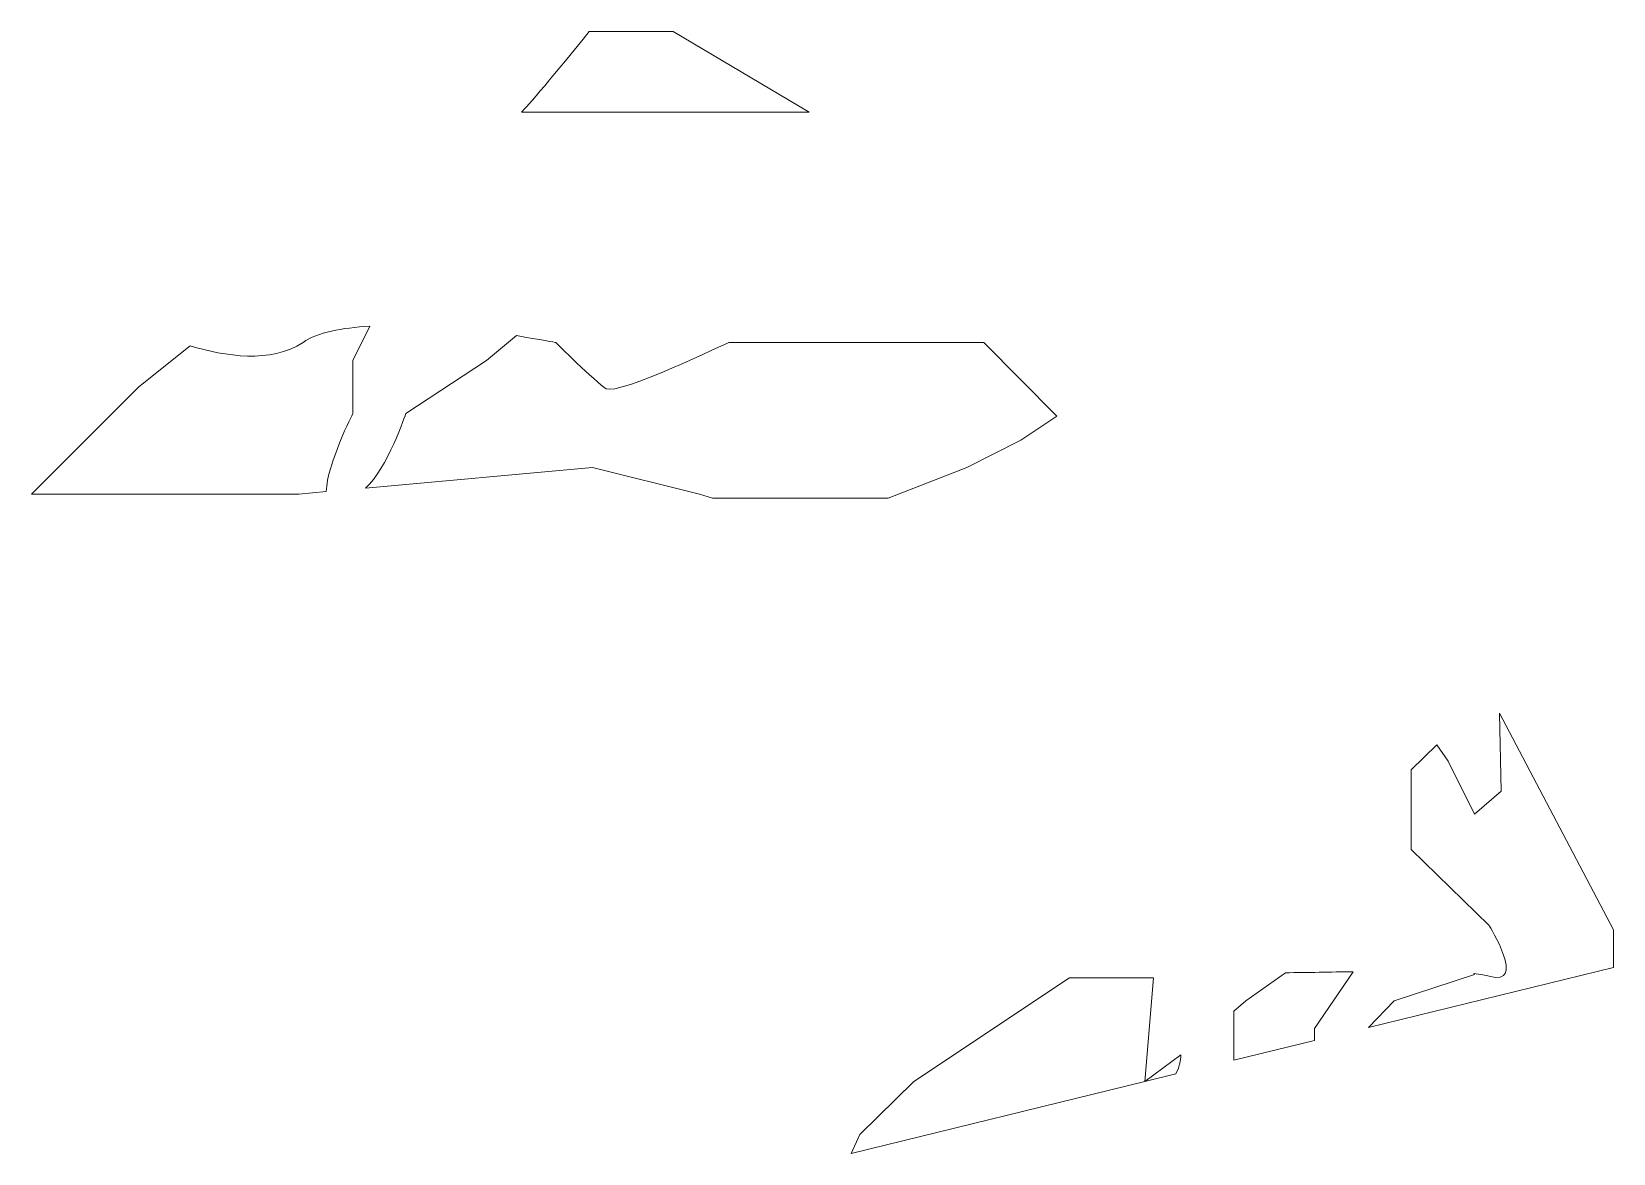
# Model space of a CAD drawing. Extents: x -2 to 9008, y -1000 to 0.
# Drawn here: x 3014.75 to 3033.22, y -675.21 to -662.11 of the extents above; entities that cross this region are included whole.
import ezdxf

# ---------------------------------------------------------------- set-up
doc = ezdxf.new("R2010")
doc.units = 0
doc.header["$MEASUREMENT"] = 0
doc.layers.add('Layer 1', color=7, linetype='Continuous')

# ---------------------------------------------------------------- blocks, each defined once
blk = doc.blocks.new('block 6')
at = {"layer": 'Layer 1', "lineweight": 0}
for points, knots in [([(3020.47, -663.05), (3020.52, -663.01), (3020.88, -662.58), (3021.26, -662.11), (3021.26, -662.11), (3022.24, -662.11), (3022.24, -662.11), (3022.24, -662.11), (3023.83, -663.05), (3023.83, -663.05), (3023.83, -663.05), (3020.47, -663.05), (3020.47, -663.05)], [0, 0, 0, 0, 1, 1, 1, 2, 2, 2, 3, 3, 3, 4, 4, 4, 4]), ([(3018.5, -665.95), (3018.5, -665.95), (3018.5, -666.57), (3018.5, -666.57), (3018.5, -666.57), (3018.2, -667.16), (3018.19, -667.48), (3018.19, -667.48), (3017.87, -667.51), (3017.87, -667.51), (3017.87, -667.51), (3014.75, -667.51), (3014.75, -667.51), (3014.75, -667.51), (3016, -666.26), (3016, -666.26), (3016, -666.26), (3016.6, -665.78), (3016.6, -665.78), (3017.01, -665.9), (3017.54, -665.99), (3017.92, -665.74), (3018.09, -665.62), (3018.37, -665.57), (3018.7, -665.55), (3018.7, -665.55), (3018.5, -665.95), (3018.5, -665.95)], [0, 0, 0, 0, 1, 1, 1, 2, 2, 2, 3, 3, 3, 4, 4, 4, 5, 5, 5, 6, 6, 6, 7, 7, 7, 8, 8, 8, 9, 9, 9, 9]), ([(3019.12, -666.57), (3019.12, -666.57), (3020.06, -665.95), (3020.06, -665.95), (3020.06, -665.95), (3020.41, -665.66), (3020.41, -665.66), (3020.69, -665.71), (3020.87, -665.74), (3020.87, -665.74), (3020.87, -665.74), (3021.33, -666.2), (3021.46, -666.28), (3021.6, -666.36), (3022.89, -665.74), (3022.89, -665.74), (3022.89, -665.74), (3025.87, -665.74), (3025.87, -665.74), (3025.87, -665.74), (3026.72, -666.6), (3026.72, -666.6), (3026.72, -666.6), (3026.3, -666.88), (3026.3, -666.88), (3026.3, -666.88), (3025.67, -667.2), (3025.67, -667.2), (3025.67, -667.2), (3024.75, -667.56), (3024.75, -667.56), (3024.75, -667.56), (3022.7, -667.56), (3022.7, -667.56), (3022.7, -667.56), (3022.55, -667.51), (3022.55, -667.51), (3022.55, -667.51), (3021.3, -667.2), (3021.3, -667.2), (3021.3, -667.2), (3018.65, -667.44), (3018.65, -667.44), (3018.9, -667.22), (3019.12, -666.57), (3019.12, -666.57)], [0, 0, 0, 0, 1, 1, 1, 2, 2, 2, 3, 3, 3, 4, 4, 4, 5, 5, 5, 6, 6, 6, 7, 7, 7, 8, 8, 8, 9, 9, 9, 10, 10, 10, 11, 11, 11, 12, 12, 12, 13, 13, 13, 14, 14, 14, 15, 15, 15, 15]), ([(3031.59, -673.11), (3031.67, -673.12), (3031.73, -673.13), (3031.77, -673.14), (3032.22, -673.27), (3031.77, -672.55), (3031.77, -672.55), (3031.77, -672.55), (3030.86, -671.66), (3030.86, -671.66), (3030.86, -671.66), (3030.86, -670.73), (3030.86, -670.73), (3030.86, -670.73), (3031.16, -670.44), (3031.16, -670.44), (3031.16, -670.44), (3031.29, -670.63), (3031.29, -670.63), (3031.29, -670.63), (3031.6, -671.25), (3031.6, -671.25), (3031.6, -671.25), (3031.91, -670.98), (3031.91, -670.98), (3031.91, -670.98), (3031.89, -670.07), (3031.89, -670.07), (3031.89, -670.07), (3033.22, -672.6), (3033.22, -672.6), (3033.22, -672.6), (3033.22, -673.04), (3033.22, -673.04), (3033.22, -673.04), (3030.36, -673.74), (3030.36, -673.74), (3030.36, -673.74), (3030.66, -673.43), (3030.66, -673.43), (3030.66, -673.43), (3031.6, -673.12), (3031.6, -673.12), (3031.6, -673.12), (3031.59, -673.11), (3031.59, -673.11)], [0, 0, 0, 0, 1, 1, 1, 2, 2, 2, 3, 3, 3, 4, 4, 4, 5, 5, 5, 6, 6, 6, 7, 7, 7, 8, 8, 8, 9, 9, 9, 10, 10, 10, 11, 11, 11, 12, 12, 12, 13, 13, 13, 14, 14, 14, 15, 15, 15, 15]), ([(3025.05, -674.37), (3025.05, -674.37), (3026.87, -673.16), (3026.87, -673.16), (3026.87, -673.16), (3027.85, -673.16), (3027.85, -673.16), (3027.85, -673.16), (3027.75, -674.37), (3027.75, -674.37), (3027.75, -674.37), (3028.17, -674.06), (3028.17, -674.06), (3028.17, -674.13), (3028.15, -674.21), (3028.11, -674.28), (3028.11, -674.28), (3027.75, -674.37), (3027.75, -674.37), (3027.75, -674.37), (3024.32, -675.21), (3024.32, -675.21), (3024.32, -675.21), (3024.42, -674.99), (3024.42, -674.99), (3024.42, -674.99), (3025.05, -674.37), (3025.05, -674.37)], [0, 0, 0, 0, 1, 1, 1, 2, 2, 2, 3, 3, 3, 4, 4, 4, 5, 5, 5, 6, 6, 6, 7, 7, 7, 8, 8, 8, 9, 9, 9, 9]), ([(3028.79, -674.12), (3028.79, -674.12), (3028.79, -673.55), (3028.79, -673.55), (3028.79, -673.55), (3028.93, -673.43), (3028.93, -673.43), (3028.93, -673.43), (3029.39, -673.1), (3029.39, -673.1), (3029.65, -673.1), (3029.92, -673.09), (3030.18, -673.09), (3030.18, -673.09), (3029.73, -673.75), (3029.73, -673.75), (3029.73, -673.75), (3029.73, -673.89), (3029.73, -673.89), (3029.73, -673.89), (3028.79, -674.12), (3028.79, -674.12)], [0, 0, 0, 0, 1, 1, 1, 2, 2, 2, 3, 3, 3, 4, 4, 4, 5, 5, 5, 6, 6, 6, 7, 7, 7, 7])]:
    blk.add_open_spline(points, degree=3, knots=knots, dxfattribs=at)
blk = doc.blocks.new('block 5')
at = {"layer": 'Layer 1'}
blk.add_blockref('block 6', (0, 0), dxfattribs=at)

msp = doc.modelspace()

# ---------------------------------------------------------------- block references
at = {"layer": 'Layer 1'}
msp.add_blockref('block 5', (0, 0), dxfattribs=at)

doc.saveas('drawing.dxf')
